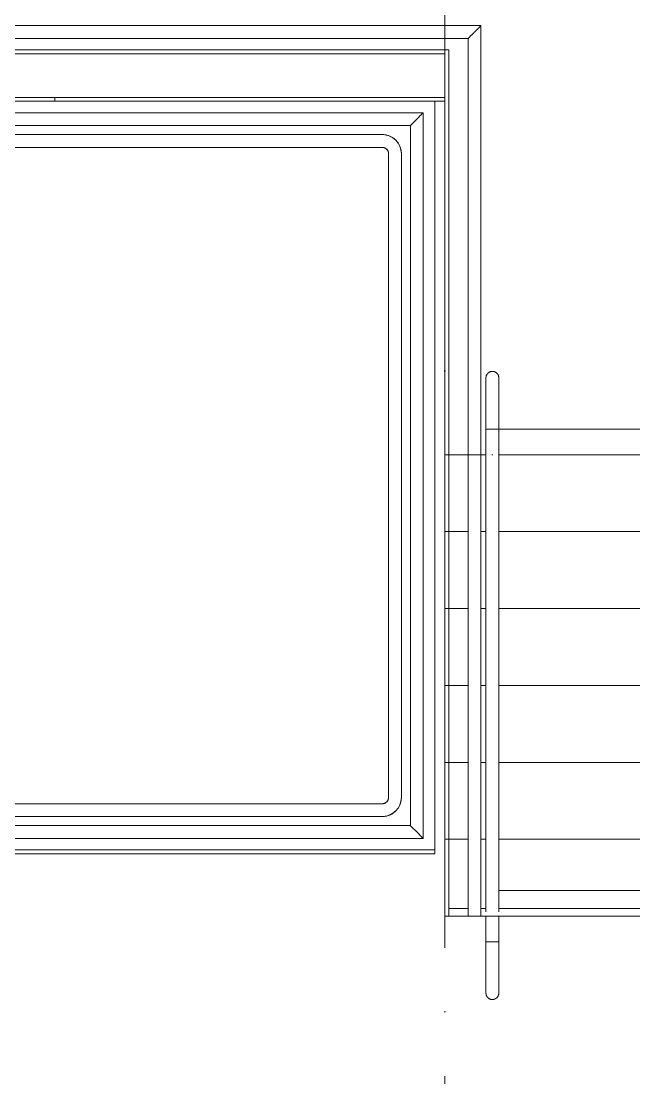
# Model space of a CAD drawing. Header units: millimetres. Extents: x -586848 to 520591, y -385801 to 675781.
# Drawn here: x -37162 to -34771, y 602408 to 606529 of the extents above; entities that cross this region are included whole.
import ezdxf

# ---------------------------------------------------------------- set-up
doc = ezdxf.new("R2010")
doc.units = ezdxf.units.MM
doc.linetypes.add('ADSK_Линия сетки', pattern=[25, 20, -2.5, 0, -2.5])
for name, color, linetype, lineweight in [('Лестницы', 252, 'Continuous', 9), ('Ограждение', 252, 'Continuous', 9), ('Оси', 252, 'Continuous', 9), ('Пандусы', 7, 'Continuous', 18), ('Перекрытие', 252, 'Continuous', 18), ('Стены наружные', 7, 'Continuous', 18)]:
    doc.layers.add(name, color=color, linetype=linetype, lineweight=lineweight)

# ---------------------------------------------------------------- blocks, each defined once
blk = doc.blocks.new('1 этаж')
at = {"layer": 'Лестницы', "color": 251, "true_color": 0x636466}
for p, q in [((-36605.8, -26293.7), (-34690.8, -26293.7)), ((-34690.8, -26293.7), (-34690.8, -27872.3)), ((-34690.8, -27872.3), (-34615.8, -27872.3)), ((-34690.8, -28172.3), (-34690.8, -27872.3)), ((-34690.8, -27872.3), (-34615.8, -27872.3)), ((-34565.4, -27872.3), (-34545.8, -27872.3)), ((-34565.4, -27872.3), (-34545.8, -27872.3)), ((-34690.8, -28472.3), (-34690.8, -28172.3)), ((-34690.8, -28172.3), (-34615.8, -28172.3)), ((-34690.8, -28172.3), (-34615.8, -28172.3)), ((-34565.8, -28172.3), (-34545.8, -28172.3)), ((-34565.8, -28172.3), (-34545.8, -28172.3)), ((-34495.8, -28172.3), (-31655.8, -28172.3)), ((-34495.8, -28172.3), (-31655.8, -28172.3)), ((-34690.8, -28772.3), (-34690.8, -28472.3)), ((-34690.8, -28472.3), (-34615.8, -28472.3)), ((-34690.8, -28472.3), (-34615.8, -28472.3)), ((-34565.8, -28472.3), (-34545.8, -28472.3)), ((-34565.8, -28472.3), (-34545.8, -28472.3)), ((-34495.8, -28472.3), (-31655.8, -28472.3)), ((-34495.8, -28472.3), (-31655.8, -28472.3)), ((-34690.8, -29072.3), (-34690.8, -28772.3)), ((-34690.8, -28772.3), (-34615.8, -28772.3)), ((-34690.8, -28772.3), (-34615.8, -28772.3)), ((-34565.8, -28772.3), (-34545.8, -28772.3)), ((-34565.8, -28772.3), (-34545.8, -28772.3)), ((-34495.8, -28772.3), (-31655.8, -28772.3)), ((-34495.8, -28772.3), (-31655.8, -28772.3)), ((-34690.8, -29372.3), (-34690.8, -29072.3)), ((-34690.8, -29072.3), (-34615.8, -29072.3)), ((-34690.8, -29072.3), (-34615.8, -29072.3)), ((-34565.8, -29072.3), (-34545.8, -29072.3)), ((-34565.8, -29072.3), (-34545.8, -29072.3)), ((-34495.8, -29072.3), (-31655.8, -29072.3)), ((-34495.8, -29072.3), (-31655.8, -29072.3)), ((-34690.8, -29642.3), (-34690.8, -29372.3)), ((-34690.8, -29372.3), (-34615.8, -29372.3)), ((-34690.8, -29372.3), (-34615.8, -29372.3)), ((-34565.8, -29372.3), (-34545.8, -29372.3)), ((-34565.8, -29372.3), (-34545.8, -29372.3)), ((-34495.8, -29372.3), (-31655.8, -29372.3)), ((-34495.8, -29372.3), (-31655.8, -29372.3))]:
    blk.add_line(p, q, dxfattribs=at)
at = {"layer": 'Ограждение', "color": 251, "true_color": 0x636466}
for p, q in [((-34565.4, -26198.7), (-36605.8, -26198.7)), ((-34565.4, -27872.3), (-34565.4, -26198.7)), ((-36605.8, -26248.7), (-34615.4, -26248.7)), ((-34615.4, -26248.7), (-34615.4, -27872.3)), ((-34790.8, -26538.7), (-36445.8, -26538.7)), ((-34790.8, -29368.7), (-34790.8, -26538.7)), ((-34950.8, -26623.7), (-36603.8, -26623.7)), ((-36445.8, -26588.7), (-34840.8, -26588.7)), ((-34950.8, -26623.7), (-36445.8, -26623.7)), ((-34840.8, -26588.7), (-34840.8, -29318.7)), ((-34950.8, -26673.7), (-36603.8, -26673.7)), ((-36445.8, -26673.7), (-34950.8, -26673.7)), ((-34925.8, -26698.7), (-34925.8, -29208.7)), ((-34925.8, -29208.7), (-34925.8, -26698.7)), ((-34875.8, -29208.7), (-34875.8, -26698.7)), ((-34875.8, -29208.7), (-34875.8, -26698.7)), ((-34545.8, -27772.3), (-34545.8, -27866.4)), ((-34545.8, -27772.3), (-34495.8, -27772.3)), ((-34545.8, -27872.3), (-34545.8, -27772.3)), ((-34518.5, -27772.3), (-34523.1, -27772.3)), ((-34523.1, -27772.3), (-34520.8, -27772.3)), ((-34520.8, -27772.3), (-34518.5, -27772.3)), ((-34495.8, -27866.4), (-34495.8, -27772.3)), ((-34495.8, -27872.3), (-34495.8, -27772.3)), ((-34615.8, -27872.3), (-34565.8, -27872.3)), ((-34615.8, -29672.3), (-34615.8, -27872.3)), ((-34592.7, -27872.3), (-34588.1, -27872.3)), ((-34565.8, -29672.3), (-34565.8, -27872.3)), ((-34545.8, -27866.4), (-34545.8, -29655.8)), ((-34545.8, -29655.3), (-34545.8, -27872.3)), ((-34495.8, -29655.8), (-34495.8, -27866.4)), ((-34495.8, -29655.3), (-34495.8, -27872.3)), ((-36603.8, -29233.7), (-34950.8, -29233.7)), ((-34950.8, -29233.7), (-36445.8, -29233.7)), ((-36603.8, -29283.7), (-34950.8, -29283.7)), ((-36445.8, -29283.7), (-34950.8, -29283.7)), ((-34840.8, -29318.7), (-36445.8, -29318.7)), ((-36445.8, -29368.7), (-34790.8, -29368.7)), ((-34565.8, -29672.3), (-34615.8, -29672.3)), ((-34545.8, -29672.3), (-34545.8, -29772.3)), ((-34545.8, -29772.3), (-34545.8, -29672.3)), ((-34495.8, -29772.3), (-34495.8, -29672.3)), ((-34495.8, -29772.3), (-34495.8, -29672.3)), ((-34545.8, -29772.3), (-34495.8, -29772.3)), ((-34523.1, -29772.3), (-34518.5, -29772.3)), ((-34520.8, -29772.3), (-34523.1, -29772.3)), ((-34518.5, -29772.3), (-34520.8, -29772.3))]:
    blk.add_line(p, q, dxfattribs=at)
at = {"layer": 'Ограждение', "color": 251, "true_color": 0x636466, "flags": 128}
for points in [[(-34840.8, -26588.7), (-34839.9, -26587.9), (-34837.4, -26585.4), (-34833.5, -26581.4), (-34828.3, -26576.2), (-34822.3, -26570.2), (-34815.8, -26563.7), (-34809.3, -26557.3), (-34803.3, -26551.2), (-34798.1, -26546.1), (-34794.1, -26542.1), (-34791.7, -26539.6), (-34790.8, -26538.7)], [(-34790.8, -26538.7), (-34791.7, -26539.6), (-34794.1, -26542.1), (-34798.1, -26546.1), (-34803.3, -26551.2), (-34809.3, -26557.3), (-34815.8, -26563.7), (-34822.3, -26570.2), (-34828.3, -26576.2), (-34833.5, -26581.4), (-34837.4, -26585.4), (-34839.9, -26587.9), (-34840.8, -26588.7)], [(-34875.8, -26698.7), (-34875.9, -26695.7), (-34876, -26692.7), (-34876.3, -26689.8), (-34876.8, -26686.8), (-34877.3, -26683.8), (-34877.9, -26680.9), (-34878.7, -26678), (-34879.6, -26675.1), (-34880.6, -26672.3), (-34881.7, -26669.5), (-34882.9, -26666.8), (-34884.3, -26664.1), (-34885.7, -26661.5), (-34887.3, -26658.9), (-34888.9, -26656.4), (-34890.6, -26653.9), (-34892.5, -26651.6), (-34894.4, -26649.3), (-34896.4, -26647.1), (-34898.5, -26644.9), (-34900.7, -26642.9), (-34903, -26640.9), (-34905.4, -26639.1), (-34907.8, -26637.3), (-34910.3, -26635.6), (-34912.8, -26634.1), (-34915.4, -26632.6), (-34918.1, -26631.2), (-34920.8, -26630), (-34923.6, -26628.8), (-34926.4, -26627.8), (-34929.3, -26626.9), (-34932.2, -26626.1), (-34935.1, -26625.4), (-34938.1, -26624.8), (-34941, -26624.4), (-34944, -26624), (-34947, -26623.8), (-34950, -26623.7), (-34950.8, -26623.7)], [(-34875.8, -26698.7), (-34875.9, -26695.7), (-34876, -26692.7), (-34876.3, -26689.8), (-34876.8, -26686.8), (-34877.3, -26683.8), (-34877.9, -26680.9), (-34878.7, -26678), (-34879.6, -26675.1), (-34880.6, -26672.3), (-34881.7, -26669.5), (-34882.9, -26666.8), (-34884.3, -26664.1), (-34885.7, -26661.5), (-34887.3, -26658.9), (-34888.9, -26656.4), (-34890.6, -26653.9), (-34892.5, -26651.6), (-34894.4, -26649.3), (-34896.4, -26647.1), (-34898.5, -26644.9), (-34900.7, -26642.9), (-34903, -26640.9), (-34905.4, -26639.1), (-34907.8, -26637.3), (-34910.3, -26635.6), (-34912.8, -26634.1), (-34915.4, -26632.6), (-34918.1, -26631.2), (-34920.8, -26630), (-34923.6, -26628.8), (-34926.4, -26627.8), (-34929.3, -26626.9), (-34932.2, -26626.1), (-34935.1, -26625.4), (-34938.1, -26624.8), (-34941, -26624.4), (-34944, -26624), (-34947, -26623.8), (-34950, -26623.7)], [(-34950.8, -26673.7), (-34949.8, -26673.8), (-34948.8, -26673.8), (-34947.8, -26673.9), (-34946.8, -26674.1), (-34945.8, -26674.2), (-34944.9, -26674.4), (-34943.9, -26674.7), (-34942.9, -26675), (-34942, -26675.3), (-34941.1, -26675.7), (-34940.1, -26676.1), (-34939.3, -26676.6), (-34938.4, -26677), (-34937.5, -26677.5), (-34936.7, -26678.1), (-34935.9, -26678.7), (-34935.1, -26679.3), (-34934.3, -26679.9), (-34933.6, -26680.6), (-34932.9, -26681.3), (-34932.2, -26682), (-34931.5, -26682.8), (-34930.9, -26683.6), (-34930.3, -26684.4), (-34929.8, -26685.2), (-34929.2, -26686.1), (-34928.7, -26686.9), (-34928.3, -26687.8), (-34927.9, -26688.7), (-34927.5, -26689.7), (-34927.2, -26690.6), (-34926.8, -26691.6), (-34926.6, -26692.5), (-34926.4, -26693.5), (-34926.2, -26694.5), (-34926, -26695.5), (-34925.9, -26696.5), (-34925.8, -26697.5), (-34925.8, -26698.5), (-34925.8, -26698.7)], [(-34545.8, -27572.3), (-34545.8, -27571.3), (-34545.7, -27570.3), (-34545.6, -27569.3), (-34545.5, -27568.3), (-34545.3, -27567.3), (-34545.1, -27566.4), (-34544.8, -27565.4), (-34544.5, -27564.4), (-34544.2, -27563.5), (-34543.8, -27562.6), (-34543.4, -27561.7), (-34543, -27560.8), (-34542.5, -27559.9), (-34542, -27559), (-34541.4, -27558.2), (-34540.9, -27557.4), (-34540.2, -27556.6), (-34539.6, -27555.8), (-34538.9, -27555.1), (-34538.2, -27554.4), (-34537.5, -27553.7), (-34536.7, -27553), (-34535.9, -27552.4), (-34535.1, -27551.8), (-34534.3, -27551.3), (-34533.5, -27550.8), (-34532.6, -27550.3), (-34531.7, -27549.8), (-34530.8, -27549.4), (-34529.9, -27549), (-34528.9, -27548.7), (-34528, -27548.4), (-34527, -27548.1), (-34526, -27547.9), (-34525.1, -27547.7), (-34524.1, -27547.5), (-34523.1, -27547.4), (-34522.1, -27547.3), (-34521.1, -27547.3), (-34520.8, -27547.3)], [(-34545.8, -27772.3), (-34545.8, -27764.3), (-34545.8, -27756.3), (-34545.8, -27748.4), (-34545.8, -27740.4), (-34545.8, -27732.6), (-34545.8, -27724.8), (-34545.8, -27717), (-34545.8, -27709.4), (-34545.8, -27701.9), (-34545.8, -27694.4), (-34545.8, -27687.1), (-34545.8, -27680), (-34545.8, -27672.9), (-34545.8, -27666.1), (-34545.8, -27659.4), (-34545.8, -27652.9), (-34545.8, -27646.6), (-34545.8, -27640.4), (-34545.8, -27634.5), (-34545.8, -27628.8), (-34545.8, -27623.4), (-34545.8, -27618.2), (-34545.8, -27613.2), (-34545.8, -27608.5), (-34545.8, -27604), (-34545.8, -27599.8), (-34545.8, -27595.9), (-34545.8, -27592.3), (-34545.8, -27589), (-34545.8, -27585.9), (-34545.8, -27583.2), (-34545.8, -27580.7), (-34545.8, -27578.6), (-34545.8, -27576.7), (-34545.8, -27575.2), (-34545.8, -27574), (-34545.8, -27573.1), (-34545.8, -27572.6), (-34545.8, -27572.3), (-34545.8, -27572.3)], [(-34545.8, -27572.3), (-34545.8, -27572.5), (-34545.8, -27573), (-34545.8, -27573.8), (-34545.8, -27574.9), (-34545.8, -27576.3), (-34545.8, -27578), (-34545.8, -27580.1), (-34545.8, -27582.5), (-34545.8, -27585.1), (-34545.8, -27588.1), (-34545.8, -27591.4), (-34545.8, -27594.9), (-34545.8, -27598.7), (-34545.8, -27602.9), (-34545.8, -27607.2), (-34545.8, -27611.9), (-34545.8, -27616.8), (-34545.8, -27622), (-34545.8, -27627.3), (-34545.8, -27633), (-34545.8, -27638.8), (-34545.8, -27644.9), (-34545.8, -27651.1), (-34545.8, -27657.6), (-34545.8, -27664.3), (-34545.8, -27671.1), (-34545.8, -27678), (-34545.8, -27685.2), (-34545.8, -27692.4), (-34545.8, -27699.8), (-34545.8, -27707.4), (-34545.8, -27715), (-34545.8, -27722.7), (-34545.8, -27730.5), (-34545.8, -27738.3), (-34545.8, -27746.2), (-34545.8, -27754.2), (-34545.8, -27762.2), (-34545.8, -27770.2), (-34545.8, -27772.3)], [(-34520.8, -27547.3), (-34519.8, -27547.3), (-34518.8, -27547.4), (-34517.8, -27547.5), (-34516.8, -27547.6), (-34515.8, -27547.8), (-34514.9, -27548), (-34513.9, -27548.3), (-34512.9, -27548.6), (-34512, -27548.9), (-34511.1, -27549.3), (-34510.2, -27549.7), (-34509.3, -27550.1), (-34508.4, -27550.6), (-34507.5, -27551.1), (-34506.7, -27551.7), (-34505.9, -27552.3), (-34505.1, -27552.9), (-34504.3, -27553.5), (-34503.6, -27554.2), (-34502.9, -27554.9), (-34502.2, -27555.6), (-34501.5, -27556.4), (-34500.9, -27557.2), (-34500.3, -27558), (-34499.8, -27558.8), (-34499.2, -27559.7), (-34498.8, -27560.5), (-34498.3, -27561.4), (-34497.9, -27562.3), (-34497.5, -27563.3), (-34497.2, -27564.2), (-34496.9, -27565.1), (-34496.6, -27566.1), (-34496.4, -27567.1), (-34496.2, -27568.1), (-34496, -27569.1), (-34495.9, -27570), (-34495.8, -27571), (-34495.8, -27572), (-34495.8, -27572.3)], [(-34495.8, -27772.3), (-34495.8, -27764.3), (-34495.8, -27756.3), (-34495.8, -27748.4), (-34495.8, -27740.4), (-34495.8, -27732.6), (-34495.8, -27724.8), (-34495.8, -27717), (-34495.8, -27709.4), (-34495.8, -27701.9), (-34495.8, -27694.4), (-34495.8, -27687.1), (-34495.8, -27680), (-34495.8, -27672.9), (-34495.8, -27666.1), (-34495.8, -27659.4), (-34495.8, -27652.9), (-34495.8, -27646.6), (-34495.8, -27640.4), (-34495.8, -27634.5), (-34495.8, -27628.8), (-34495.8, -27623.4), (-34495.8, -27618.2), (-34495.8, -27613.2), (-34495.8, -27608.5), (-34495.8, -27604), (-34495.8, -27599.8), (-34495.8, -27595.9), (-34495.8, -27592.3), (-34495.8, -27589), (-34495.8, -27585.9), (-34495.8, -27583.2), (-34495.8, -27580.7), (-34495.8, -27578.6), (-34495.8, -27576.7), (-34495.8, -27575.2), (-34495.8, -27574), (-34495.8, -27573.1), (-34495.8, -27572.6), (-34495.8, -27572.3), (-34495.8, -27572.3)], [(-34495.8, -27572.3), (-34495.8, -27572.5), (-34495.8, -27573), (-34495.8, -27573.8), (-34495.8, -27574.9), (-34495.8, -27576.3), (-34495.8, -27578), (-34495.8, -27580.1), (-34495.8, -27582.5), (-34495.8, -27585.1), (-34495.8, -27588.1), (-34495.8, -27591.4), (-34495.8, -27594.9), (-34495.8, -27598.7), (-34495.8, -27602.9), (-34495.8, -27607.2), (-34495.8, -27611.9), (-34495.8, -27616.8), (-34495.8, -27622), (-34495.8, -27627.3), (-34495.8, -27633), (-34495.8, -27638.8), (-34495.8, -27644.9), (-34495.8, -27651.1), (-34495.8, -27657.6), (-34495.8, -27664.3), (-34495.8, -27671.1), (-34495.8, -27678), (-34495.8, -27685.2), (-34495.8, -27692.4), (-34495.8, -27699.8), (-34495.8, -27707.4), (-34495.8, -27715), (-34495.8, -27722.7), (-34495.8, -27730.5), (-34495.8, -27738.3), (-34495.8, -27746.2), (-34495.8, -27754.2), (-34495.8, -27762.2), (-34495.8, -27770.2), (-34495.8, -27772.3)], [(-34950.8, -29283.7), (-34947.8, -29283.7), (-34944.8, -29283.5), (-34941.8, -29283.2), (-34938.8, -29282.8), (-34935.9, -29282.2), (-34933, -29281.6), (-34930.1, -29280.8), (-34927.2, -29279.9), (-34924.4, -29278.9), (-34921.6, -29277.8), (-34918.9, -29276.6), (-34916.2, -29275.3), (-34913.5, -29273.8), (-34911, -29272.3), (-34908.5, -29270.6), (-34906, -29268.9), (-34903.6, -29267), (-34901.3, -29265.1), (-34899.1, -29263.1), (-34897, -29261), (-34895, -29258.8), (-34893, -29256.5), (-34891.1, -29254.2), (-34889.4, -29251.7), (-34887.7, -29249.3), (-34886.1, -29246.7), (-34884.7, -29244.1), (-34883.3, -29241.4), (-34882, -29238.7), (-34880.9, -29235.9), (-34879.9, -29233.1), (-34878.9, -29230.2), (-34878.1, -29227.3), (-34877.5, -29224.4), (-34876.9, -29221.5), (-34876.4, -29218.5), (-34876.1, -29215.5), (-34875.9, -29212.5), (-34875.8, -29209.5), (-34875.8, -29208.7)], [(-34925.8, -29208.7), (-34925.8, -29209.7), (-34925.9, -29210.7), (-34926, -29211.7), (-34926.1, -29212.7), (-34926.3, -29213.7), (-34926.5, -29214.7), (-34926.8, -29215.6), (-34927.1, -29216.6), (-34927.4, -29217.5), (-34927.8, -29218.5), (-34928.2, -29219.4), (-34928.6, -29220.3), (-34929.1, -29221.2), (-34929.6, -29222), (-34930.2, -29222.8), (-34930.7, -29223.7), (-34931.4, -29224.5), (-34932, -29225.2), (-34932.7, -29226), (-34933.4, -29226.7), (-34934.1, -29227.3), (-34934.9, -29228), (-34935.7, -29228.6), (-34936.5, -29229.2), (-34937.3, -29229.8), (-34938.1, -29230.3), (-34939, -29230.8), (-34939.9, -29231.2), (-34940.8, -29231.7), (-34941.7, -29232), (-34942.7, -29232.4), (-34943.6, -29232.7), (-34944.6, -29232.9), (-34945.6, -29233.2), (-34946.5, -29233.4), (-34947.5, -29233.5), (-34948.5, -29233.6), (-34949.5, -29233.7), (-34950.5, -29233.7), (-34950.8, -29233.7)], [(-34950.8, -29283.7), (-34947.8, -29283.7), (-34944.8, -29283.5), (-34941.8, -29283.2), (-34938.8, -29282.8), (-34935.9, -29282.2), (-34933, -29281.6), (-34930.1, -29280.8), (-34927.2, -29279.9), (-34924.4, -29278.9), (-34921.6, -29277.8), (-34918.9, -29276.6), (-34916.2, -29275.3), (-34913.5, -29273.8), (-34911, -29272.3), (-34908.5, -29270.6), (-34906, -29268.9), (-34903.6, -29267), (-34901.3, -29265.1), (-34899.1, -29263.1), (-34897, -29261), (-34895, -29258.8), (-34893, -29256.5), (-34891.1, -29254.2), (-34889.4, -29251.7), (-34887.7, -29249.3), (-34886.1, -29246.7), (-34884.7, -29244.1), (-34883.3, -29241.4), (-34882, -29238.7), (-34880.9, -29235.9), (-34879.9, -29233.1), (-34878.9, -29230.2), (-34878.1, -29227.3), (-34877.5, -29224.4), (-34876.9, -29221.5), (-34876.4, -29218.5), (-34876.1, -29215.5), (-34875.9, -29212.5), (-34875.8, -29209.5)], [(-34840.8, -29318.7), (-34839.9, -29319.6), (-34837.4, -29322.1), (-34833.5, -29326.1), (-34828.3, -29331.2), (-34822.3, -29337.3), (-34815.8, -29343.7), (-34809.3, -29350.2), (-34803.3, -29356.2), (-34798.1, -29361.4), (-34794.1, -29365.4), (-34791.7, -29367.9), (-34790.8, -29368.7)], [(-34790.8, -29368.7), (-34791.7, -29367.9), (-34794.1, -29365.4), (-34798.1, -29361.4), (-34803.3, -29356.2), (-34809.3, -29350.2), (-34815.8, -29343.7), (-34822.3, -29337.3), (-34828.3, -29331.2), (-34833.5, -29326.1), (-34837.4, -29322.1), (-34839.9, -29319.6), (-34840.8, -29318.7)], [(-34545.8, -29772.3), (-34545.8, -29780.3), (-34545.8, -29788.3), (-34545.8, -29796.3), (-34545.8, -29804.2), (-34545.8, -29812), (-34545.8, -29819.9), (-34545.8, -29827.6), (-34545.8, -29835.2), (-34545.8, -29842.8), (-34545.8, -29850.2), (-34545.8, -29857.5), (-34545.8, -29864.7), (-34545.8, -29871.7), (-34545.8, -29878.5), (-34545.8, -29885.2), (-34545.8, -29891.8), (-34545.8, -29898.1), (-34545.8, -29904.2), (-34545.8, -29910.1), (-34545.8, -29915.8), (-34545.8, -29921.2), (-34545.8, -29926.5), (-34545.8, -29931.4), (-34545.8, -29936.2), (-34545.8, -29940.6), (-34545.8, -29944.8), (-34545.8, -29948.7), (-34545.8, -29952.3), (-34545.8, -29955.7), (-34545.8, -29958.7), (-34545.8, -29961.5), (-34545.8, -29963.9), (-34545.8, -29966.1), (-34545.8, -29967.9), (-34545.8, -29969.4), (-34545.8, -29970.6), (-34545.8, -29971.5), (-34545.8, -29972.1), (-34545.8, -29972.3), (-34545.8, -29972.3)], [(-34545.8, -29972.3), (-34545.8, -29972.2), (-34545.8, -29971.7), (-34545.8, -29970.9), (-34545.8, -29969.8), (-34545.8, -29968.3), (-34545.8, -29966.6), (-34545.8, -29964.5), (-34545.8, -29962.2), (-34545.8, -29959.5), (-34545.8, -29956.5), (-34545.8, -29953.3), (-34545.8, -29949.7), (-34545.8, -29945.9), (-34545.8, -29941.8), (-34545.8, -29937.4), (-34545.8, -29932.7), (-34545.8, -29927.8), (-34545.8, -29922.7), (-34545.8, -29917.3), (-34545.8, -29911.7), (-34545.8, -29905.8), (-34545.8, -29899.7), (-34545.8, -29893.5), (-34545.8, -29887), (-34545.8, -29880.4), (-34545.8, -29873.6), (-34545.8, -29866.6), (-34545.8, -29859.4), (-34545.8, -29852.2), (-34545.8, -29844.8), (-34545.8, -29837.3), (-34545.8, -29829.7), (-34545.8, -29821.9), (-34545.8, -29814.2), (-34545.8, -29806.3), (-34545.8, -29798.4), (-34545.8, -29790.4), (-34545.8, -29782.5), (-34545.8, -29774.5), (-34545.8, -29772.3)], [(-34495.8, -29772.3), (-34495.8, -29780.3), (-34495.8, -29788.3), (-34495.8, -29796.3), (-34495.8, -29804.2), (-34495.8, -29812), (-34495.8, -29819.9), (-34495.8, -29827.6), (-34495.8, -29835.2), (-34495.8, -29842.8), (-34495.8, -29850.2), (-34495.8, -29857.5), (-34495.8, -29864.7), (-34495.8, -29871.7), (-34495.8, -29878.5), (-34495.8, -29885.2), (-34495.8, -29891.8), (-34495.8, -29898.1), (-34495.8, -29904.2), (-34495.8, -29910.1), (-34495.8, -29915.8), (-34495.8, -29921.2), (-34495.8, -29926.5), (-34495.8, -29931.4), (-34495.8, -29936.2), (-34495.8, -29940.6), (-34495.8, -29944.8), (-34495.8, -29948.7), (-34495.8, -29952.3), (-34495.8, -29955.7), (-34495.8, -29958.7), (-34495.8, -29961.5), (-34495.8, -29963.9), (-34495.8, -29966.1), (-34495.8, -29967.9), (-34495.8, -29969.4), (-34495.8, -29970.6), (-34495.8, -29971.5), (-34495.8, -29972.1), (-34495.8, -29972.3), (-34495.8, -29972.3)], [(-34495.8, -29972.3), (-34495.8, -29972.2), (-34495.8, -29971.7), (-34495.8, -29970.9), (-34495.8, -29969.8), (-34495.8, -29968.3), (-34495.8, -29966.6), (-34495.8, -29964.5), (-34495.8, -29962.2), (-34495.8, -29959.5), (-34495.8, -29956.5), (-34495.8, -29953.3), (-34495.8, -29949.7), (-34495.8, -29945.9), (-34495.8, -29941.8), (-34495.8, -29937.4), (-34495.8, -29932.7), (-34495.8, -29927.8), (-34495.8, -29922.7), (-34495.8, -29917.3), (-34495.8, -29911.7), (-34495.8, -29905.8), (-34495.8, -29899.7), (-34495.8, -29893.5), (-34495.8, -29887), (-34495.8, -29880.4), (-34495.8, -29873.6), (-34495.8, -29866.6), (-34495.8, -29859.4), (-34495.8, -29852.2), (-34495.8, -29844.8), (-34495.8, -29837.3), (-34495.8, -29829.7), (-34495.8, -29821.9), (-34495.8, -29814.2), (-34495.8, -29806.3), (-34495.8, -29798.4), (-34495.8, -29790.4), (-34495.8, -29782.5), (-34495.8, -29774.5), (-34495.8, -29772.3)], [(-34520.8, -29997.3), (-34521.8, -29997.3), (-34522.8, -29997.2), (-34523.8, -29997.1), (-34524.8, -29997), (-34525.8, -29996.8), (-34526.7, -29996.6), (-34527.7, -29996.3), (-34528.7, -29996), (-34529.6, -29995.7), (-34530.5, -29995.3), (-34531.5, -29994.9), (-34532.3, -29994.5), (-34533.2, -29994), (-34534.1, -29993.5), (-34534.9, -29992.9), (-34535.7, -29992.4), (-34536.5, -29991.8), (-34537.3, -29991.1), (-34538, -29990.4), (-34538.7, -29989.7), (-34539.4, -29989), (-34540.1, -29988.2), (-34540.7, -29987.5), (-34541.3, -29986.7), (-34541.8, -29985.8), (-34542.4, -29985), (-34542.9, -29984.1), (-34543.3, -29983.2), (-34543.7, -29982.3), (-34544.1, -29981.4), (-34544.4, -29980.4), (-34544.8, -29979.5), (-34545, -29978.5), (-34545.2, -29977.5), (-34545.4, -29976.6), (-34545.6, -29975.6), (-34545.7, -29974.6), (-34545.8, -29973.6), (-34545.8, -29972.6), (-34545.8, -29972.3)], [(-34495.8, -29972.3), (-34495.8, -29973.3), (-34495.9, -29974.3), (-34496, -29975.3), (-34496.1, -29976.3), (-34496.3, -29977.3), (-34496.5, -29978.3), (-34496.8, -29979.2), (-34497.1, -29980.2), (-34497.4, -29981.1), (-34497.8, -29982), (-34498.2, -29983), (-34498.6, -29983.9), (-34499.1, -29984.7), (-34499.6, -29985.6), (-34500.2, -29986.4), (-34500.7, -29987.2), (-34501.4, -29988), (-34502, -29988.8), (-34502.7, -29989.5), (-34503.4, -29990.2), (-34504.1, -29990.9), (-34504.9, -29991.6), (-34505.7, -29992.2), (-34506.5, -29992.8), (-34507.3, -29993.3), (-34508.1, -29993.9), (-34509, -29994.4), (-34509.9, -29994.8), (-34510.8, -29995.2), (-34511.7, -29995.6), (-34512.7, -29996), (-34513.6, -29996.3), (-34514.6, -29996.5), (-34515.6, -29996.8), (-34516.6, -29996.9), (-34517.5, -29997.1), (-34518.5, -29997.2), (-34519.5, -29997.3), (-34520.5, -29997.3), (-34520.8, -29997.3)]]:
    blk.add_lwpolyline(points, dxfattribs=at)
at = {"layer": 'Ограждение', "color": 251, "true_color": 0x636466}
for centre, radius, start, end in [((-34950.8, -26698.7), 75, 0, 90), ((-34950.8, -26698.7), 25, 50.2351, 90), ((-34950.8, -26698.7), 25, 0, 90), ((-34950.8, -26698.7), 25, 1.4372, 39.7649), ((-34950.8, -29208.7), 75, 270, 0), ((-34950.8, -29208.7), 25, 270, 0), ((-34950.8, -29208.7), 25, 320.2351, 0), ((-34950.8, -29208.7), 25, 270, 309.7649)]:
    blk.add_arc(centre, radius, start, end, dxfattribs=at)
blk.add_open_spline([(-34615.4, -26248.7), (-34615.4, -26248.7), (-34615, -26248.3), (-34613.6, -26246.9), (-34612.1, -26245.4), (-34610.6, -26243.9), (-34609.2, -26242.5), (-34607.7, -26241), (-34605.7, -26239), (-34603.4, -26236.7), (-34601.5, -26234.8), (-34600, -26233.3), (-34598.4, -26231.8), (-34596.9, -26230.2), (-34595.3, -26228.6), (-34593.7, -26227), (-34592, -26225.4), (-34590.4, -26223.7), (-34588.8, -26222.1), (-34587.1, -26220.5), (-34585.5, -26218.9), (-34583.9, -26217.3), (-34582.4, -26215.7), (-34580.8, -26214.2), (-34579.3, -26212.7), (-34577.9, -26211.2), (-34576.5, -26209.8), (-34574.7, -26208.1), (-34573.1, -26206.4), (-34571.6, -26204.9), (-34570.2, -26203.5), (-34568.7, -26202), (-34567.2, -26200.6), (-34565.8, -26199.2), (-34565.4, -26198.7), (-34565.4, -26198.7)], degree=3, knots=[0, 0, 0, 0, 0.083333, 0.125, 0.166667, 0.208333, 0.229167, 0.25, 0.291667, 0.333333, 0.354167, 0.375, 0.395833, 0.416667, 0.4375, 0.458333, 0.479167, 0.5, 0.520833, 0.541667, 0.5625, 0.583333, 0.604167, 0.625, 0.645833, 0.666667, 0.6875, 0.708333, 0.75, 0.770833, 0.791667, 0.833333, 0.875, 0.916667, 1, 1, 1, 1], dxfattribs=at)
blk.add_open_spline([(-34518.7, -27872.3), (-34519.4, -27872.3), (-34520.8, -27872.3), (-34522.2, -27872.3), (-34522.9, -27872.3)], degree=3, dxfattribs=at)
at = {"layer": 'Оси', "color": 251, "linetype": 'ADSK_Линия сетки', "ltscale": 100, "true_color": 0x636466}
blk.add_line((-34705.8, 32206.9), (-34705.8, -33769.9), dxfattribs=at)
at = {"layer": 'Пандусы', "color": 251, "true_color": 0x636466}
for p, q in [((-34745.8, -26493.7), (-36605.8, -26493.7)), ((-34745.8, -29413.7), (-34745.8, -26493.7)), ((-36605.8, -29413.7), (-34745.8, -29413.7))]:
    blk.add_line(p, q, dxfattribs=at)
at = {"layer": 'Перекрытие', "color": 251, "ltscale": 100, "true_color": 0x636466}
for p, q in [((-31655.8, -27772.3), (-34495.8, -27772.3)), ((-34495.8, -27872.3), (-31655.8, -27872.3)), ((-31655.8, -29572.3), (-34495.8, -29572.3))]:
    blk.add_line(p, q, dxfattribs=at)
at = {"layer": 'Стены наружные', "color": 251, "true_color": 0x636466}
for p, q in [((-36445.8, -26293.7), (-34690.8, -26293.7)), ((-34690.8, -26293.7), (-34690.8, -29672.3)), ((-34705.8, -26308.7), (-42605.8, -26308.7)), ((-34705.8, -29672.3), (-34705.8, -26308.7)), ((-42605.8, -26478.7), (-34705.8, -26478.7)), ((-36228.3, -26493.7), (-36228.3, -26478.7)), ((-34705.8, -26493.7), (-34745.8, -26493.7)), ((-34705.8, -27872.3), (-34690.8, -27872.3)), ((-34705.8, -28172.3), (-34690.8, -28172.3)), ((-34705.8, -28472.3), (-34690.8, -28472.3)), ((-34705.8, -28772.3), (-34690.8, -28772.3)), ((-34705.8, -29072.3), (-34690.8, -29072.3)), ((-34705.8, -29372.3), (-34690.8, -29372.3)), ((-34745.8, -29413.7), (-34745.8, -29428.7)), ((-34745.8, -29428.7), (-40230.8, -29428.7)), ((-34615.8, -29672.3), (-34705.8, -29672.3)), ((-34690.8, -29642.3), (-34615.8, -29642.3)), ((-34565.8, -29642.3), (-34545.8, -29642.3)), ((-31585.8, -29672.3), (-34565.8, -29672.3)), ((-34495.8, -29642.3), (-31655.8, -29642.3))]:
    blk.add_line(p, q, dxfattribs=at)

msp = doc.modelspace()

# ---------------------------------------------------------------- block references
msp.add_blockref('1 этаж', (-802.7, 632710.4))

doc.saveas('drawing.dxf')
